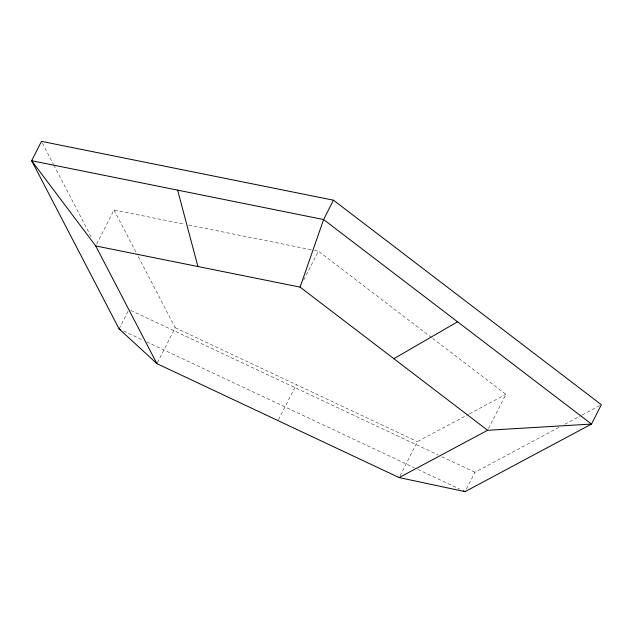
<?xml version="1.0" encoding="UTF-8"?>
<svg xmlns="http://www.w3.org/2000/svg" width="633" height="633" viewBox="0 0 633 633"><rect width="100%" height="100%" fill="white"/><g stroke="black" fill="none" stroke-linecap="round" stroke-linejoin="round"><path stroke-width="0.47" stroke-dasharray="3.17 2.37" d="M96.612 244.188L114.011 209.998L184.717 224.24M119.091 328.883L128.048 311.286M157.372 362.78L175.222 327.704L137.867 255.867M303.666 280.103L318.391 251.174L431.366 337.429M278.473 419.742L296.323 384.674M400.024 475.826L417.424 441.636L468.602 414.275M488.502 428.525L505.909 394.335L432.157 338.03M466.442 488.993L474.948 472.281L559.509 427.077M469.472 413.808L505.909 394.335M564.739 424.276L581.3 415.422M582.17 414.955L601.35 404.709M188.594 225.024L313.541 250.201M314.514 250.391L318.391 251.174M175.222 327.704L417.424 441.636M130.73 310.368L438.289 455.032M441.866 456.717L474.948 472.281M123.546 330.98L143.169 340.206M146.737 341.883L414.267 467.724M417.835 469.401L459.748 489.119M114.011 209.998L137.416 255.004M42.411 143.121L53.338 164.137M53.797 165.015L92.054 238.586"/><path stroke-width="0.95" d="M156.929 363.651L95.718 245.944L31.65 160.719L323.613 219.548L591.499 424.063L487.616 430.282L300.089 287.121L323.613 219.548L333.464 200.194L601.35 404.709L591.499 424.063L465.097 491.635L399.13 477.583L156.929 363.651L119.091 328.883L31.65 160.719L41.501 141.365L333.464 200.194M393.853 358.697L457.556 321.801M399.13 477.583L487.616 430.282M95.718 245.944L300.089 287.121M119.091 328.883L120.871 329.722M463.316 490.797L465.097 491.635M177.636 190.137L197.907 266.533"/></g></svg>
